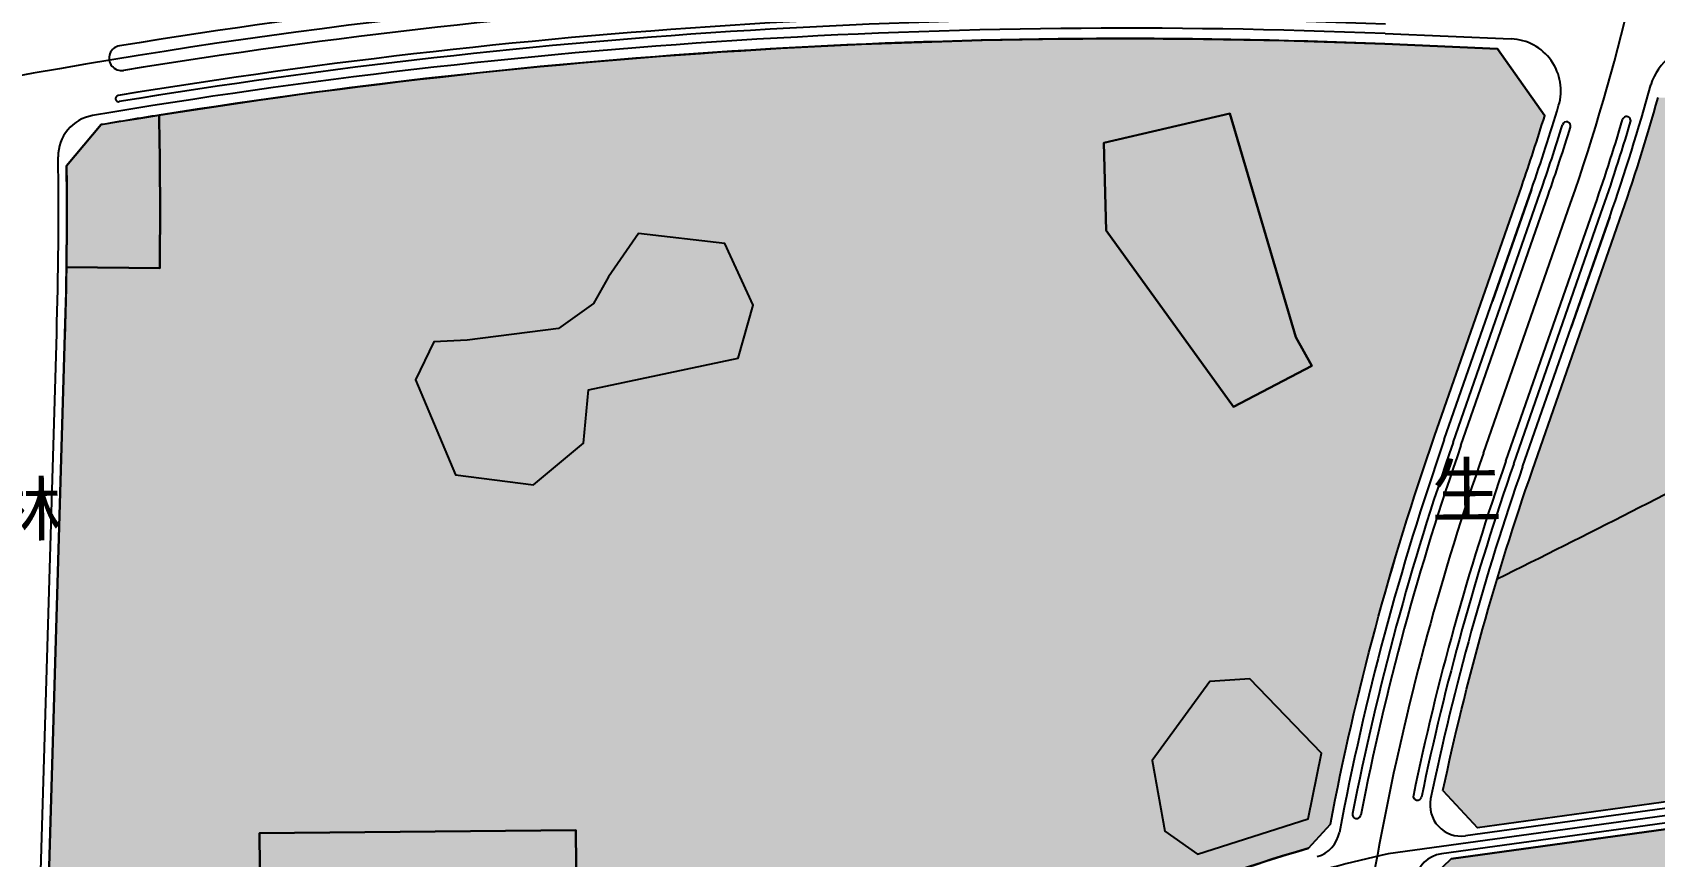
# Model space of a CAD drawing. Extents: x 2442 to 11417, y 1140 to 9206.
# Drawn here: x 5074 to 5857, y 6622 to 7019 of the extents above; entities that cross this region are included whole.
import ezdxf

# ---------------------------------------------------------------- set-up
doc = ezdxf.new("R2010")
doc.units = 0
doc.header["$LTSCALE"] = 1000
doc.header["$MEASUREMENT"] = 0
doc.linetypes.add('DASHDOT', pattern=[25.4, 12.7, -6.35, 0, -6.35])
for name, color, linetype in [('FGX', 212, 'Continuous'), ('RD-中线', 7, 'DASHDOT'), ('RD-侧石线', 5, 'Continuous'), ('RD-红线', 1, 'Continuous'), ('RD-绿线', 3, 'Continuous'), ('YD-A33', 31, 'Continuous'), ('YD-B1', 240, 'Continuous'), ('YD-B4', 12, 'Continuous'), ('YD-E1', 131, 'Continuous'), ('YD-E2', 126, 'Continuous'), ('YD-R1', 51, 'Continuous'), ('YD-U16', 144, 'Continuous'), ('路名', 7, 'Continuous')]:
    doc.layers.add(name, color=color, linetype=linetype)
doc.styles.add('黑体', font='simhei.ttf')

msp = doc.modelspace()

# ---------------------------------------------------------------- hatches: boundary and pattern name
at = {"layer": 'YD-A33'}
h = msp.add_hatch(color=256, dxfattribs=at)
edge = h.paths.add_edge_path()
edge.add_arc((5142.965453777866, 7222.656567817899), 773.4191342566454, 272.1785596034388, 279.644435146572)
edge.add_line((5272.538971993272, 6460.168626528335), (5272.081692967109, 6507.939318985204))
edge.add_line((5272.081692967111, 6507.939318985204), (5337.120964063899, 6566.589765354288))
edge.add_line((5337.120964063899, 6566.589765354288), (5336.469305008872, 6634.666809179573))
edge.add_line((5336.469305008872, 6634.666809179573), (5183.895028363451, 6633.206310847781))
edge.add_line((5183.895028363509, 6633.206310847782), (5184.522311068806, 6567.675797782982))
edge.add_line((5184.522311068742, 6567.675797783447), (5171.238945147521, 6567.548644411364))
edge.add_line((5171.238945147468, 6567.548644410898), (5172.366113397569, 6449.796452112197))
at = {"layer": 'YD-B1'}
msp.add_hatch(color=256, dxfattribs=at).paths.add_polyline_path([(6148.162840025019, 6975.903782801907), (5858.598454341805, 6988.037721625553, -0.01513239116723542), (5839.970560251859, 6928.872286043752), (5797.926848636573, 6808.208483250839, 0.01084051750590407), (5780.873678947733, 6755.624420966718, 0.005197858604350026), (5909.918226024374, 6821.266854263788, 0.001312296776519574), (5955.128068483362, 6837.74937571369, 0.1048334485198333), (5993.189869256375, 6846.37922472236), (6022.606526120515, 6862.956345402356, -0.0301458730836919), (6044.251702314392, 6889.995640973291, -0.4417440383022307), (6102.188883529871, 6878.313892513814, 0.1593351153829645), (6124.391394649352, 6852.044893741527, -0.1067785452230051), (6142.582372210292, 6842.731466838152)])
at = {"layer": 'YD-B4', "linetype": 'Continuous'}
msp.add_hatch(color=256, dxfattribs=at).paths.add_polyline_path([(5135.463793556239, 6979.511261653342, 0.002382830677718683), (5107.529401073127, 6974.928130453432), (5090.862617075196, 6954.994506206019, -0.006043980661305763), (5090.792840260005, 6906.209326317816), (5135.78963191595, 6905.667922225168, 0.00894934228556688)])
at = {"layer": 'YD-E1'}
for points in [[(5328.181711378042, 6876.641768621317), (5284.044356206794, 6871.028039655565), (5267.994584084116, 6870.226003275624), (5259.166958862515, 6851.78039315555), (5278.426916690511, 6806.06729842932), (5316.144285919167, 6801.255430613081), (5340.219136836633, 6821.305113493647), (5342.62677611574, 6846.968525339384), (5414.851328867637, 6862.206165170735), (5422.073861236506, 6887.869577015727), (5408.431342924823, 6917.54299553053), (5366.701627032184, 6922.354863347734), (5352.25656229454, 6901.503319320806), (5345.03402992597, 6888.671613398111)], [(5696.17160510437, 6671.662858429093), (5661.571523555818, 6707.521261884613), (5642.349341688467, 6706.240667200386), (5614.584010710631, 6668.247764040875), (5620.564176541568, 6634.096820163506), (5636.36917585841, 6622.997807211565), (5689.764339638619, 6640.07327915015)]]:
    msp.add_hatch(color=256, dxfattribs=at).paths.add_polyline_path(points)
at = {"layer": 'YD-E2'}
h = msp.add_hatch(color=256, dxfattribs=at)
edge = h.paths.add_edge_path()
edge.add_line((5609.182112033883, 6596.598188718871), (5609.182112033886, 6596.598188718405))
edge.add_line((5609.182112033886, 6596.598188718405), (5609.182112033883, 6596.598188718871))
edge.add_arc((5856.195344350777, 6041.266500841529), 607.7901122100765, 105.8819115096073, 113.97964447453671, ccw=False)
edge.add_line((5689.870188832792, 6625.855897890638), (5689.870188832854, 6625.855897890173))
edge.add_line((5689.870188832854, 6625.855897890173), (5700.498587417165, 6637.466957195486))
edge.add_arc((7001.934105518617, 6388.688758337103), 1325.000000001269, 160.7897821018024, 169.1780782118597, ccw=False)
edge.add_line((5750.713144445661, 6824.660209896711), (5792.756856060889, 6945.324012689622))
edge.add_arc((4872.04709226287, 7266.133194082146), 975.000000009615, 340.7897820984825, 342.8863076060004)
edge.add_line((5803.876742835153, 6979.221182599355), (5803.876742835098, 6979.221182598889))
edge.add_line((5803.876742835098, 6979.221182598889), (5781.029737272074, 7011.556006331336))
edge.add_line((5781.029737272074, 7011.556006331336), (5726.691580794295, 7013.832998596635))
edge.add_line((5726.691580794297, 7013.832998596635), (5726.691580794242, 7013.832998596168))
edge.add_arc((5602.345489494612, 4046.437162251588), 2969.999999996068, 87.60047499299323, 99.04432378175441)
edge.add_line((5135.465974688756, 6979.511235409537), (5135.465974688805, 6979.511235410469))
edge.add_arc((3072.979402264635, 6933.487995641204), 2063.000000006993, -0.772672133490687, 1.2783112822795033, ccw=False)
edge.add_line((5135.791813048461, 6905.66789598183), (5090.795021392518, 6906.209300074477))
edge.add_arc((3072.979402266601, 6933.48799564262), 2018.000000004997, 358.31125233619343, 359.22546990594174, ccw=False)
edge.add_line((5090.102918290277, 6874.017657452252), (5090.102918290271, 6874.017657452718))
edge.add_line((5090.102918290271, 6874.017657452717), (5080.90877496668, 6562.169376905482))
edge.add_line((5080.90877496668, 6562.169376905482), (5080.908774966741, 6562.169376905017))
edge.add_arc((3063.785258942247, 6621.639715095844), 2018.000000005835, 357.1092289954146, 358.3112523361811, ccw=False)
edge.add_line((5079.217340940912, 6519.867799155886), (5171.689071783891, 6520.7529733255))
edge.add_line((5171.689071783832, 6520.752973325499), (5171.24112627998, 6567.548618167559))
edge.add_line((5171.24112627998, 6567.548618167559), (5184.524492201199, 6567.675771539642))
edge.add_line((5184.524492201257, 6567.675771539642), (5183.897209495961, 6633.206284604443))
edge.add_line((5183.897209496023, 6633.206284604444), (5336.471486141443, 6634.666782936235))
edge.add_line((5336.471486141443, 6634.666782936235), (5336.471486141389, 6634.666782935768))
edge.add_line((5336.471486141389, 6634.666782935769), (5337.123145196416, 6566.589739110485))
edge.add_line((5337.123145196358, 6566.589739110483), (5272.08387409957, 6507.939292741399))
edge.add_line((5272.083874099628, 6507.9392927414), (5272.541153125789, 6460.168600284531))
edge.add_line((5272.541153125789, 6460.168600284531), (5272.541153125785, 6460.168600284997))
edge.add_arc((5142.967634911774, 7222.656541574574), 773.4191342566944, 279.644435146474, 298.9872495085154)
edge.add_line((5517.778127059904, 6546.125498524759), (5517.778127059901, 6546.125498525224))
edge.add_arc((5856.195344338204, 6041.266500841409), 607.790112203793, 122.94622789529419, 123.83474801954989, ccw=False)
edge.add_arc((5856.195344345915, 6041.266500838688), 607.7901122102691, 113.97964447402649, 122.94622789576471, ccw=False)
h.paths.add_polyline_path([(5259.169139994858, 6851.780366911744), (5278.429097822906, 6806.067272185981), (5316.146467051916, 6801.25540436928), (5316.146467051911, 6801.255404369746), (5340.221317969088, 6821.305087250308), (5340.221317969092, 6821.305087249842), (5342.628957248202, 6846.968499095113), (5342.628957248196, 6846.968499095578), (5414.853510000201, 6862.206138927863), (5414.853510000154, 6862.206138926932), (5422.076042369023, 6887.869550771924), (5422.076042369019, 6887.86955077239), (5408.43352405728, 6917.542969286726), (5366.703808165108, 6922.354837103934), (5366.703808165103, 6922.3548371044), (5352.258743427241, 6901.503293076073), (5352.258743427246, 6901.503293075607), (5345.036211058266, 6888.671587152909), (5328.183892510031, 6876.641742377973), (5284.046537338494, 6871.028013411754), (5267.996765216689, 6870.22597703182)], flags=16)
h.paths.add_polyline_path([(5642.351522820976, 6706.240640957049), (5614.586191843027, 6668.247737797535), (5620.566357674084, 6634.096793919703), (5636.371356990694, 6622.997780967759), (5689.766520771074, 6640.07325290681), (5696.173786236937, 6671.662832185755), (5696.173786236885, 6671.662832185289), (5661.573704688111, 6707.521235639874), (5661.573704688164, 6707.521235640341)], flags=16)
h.paths.add_polyline_path([(5591.181277589752, 6966.13974313683), (5652.038941331211, 6980.361648211385), (5683.886920114641, 6872.422342282742), (5691.563472583082, 6858.634536738607), (5653.786921192626, 6838.81851351836), (5592.373257670683, 6923.830114069322)], flags=16)
at = {"layer": 'YD-R1'}
for points in [[(6305.076983425599, 6830.005976234906), (6189.044584073279, 6832.189296267217), (6150.966411142617, 6833.8855958556, 0.171147166282647), (6124.39139464935, 6852.044893741528, -0.1593351153829781), (6102.188883529869, 6878.313892513818, 0.4417440383022327), (6044.251702314388, 6889.995640973288, 0.03014587308368633), (6022.606526120515, 6862.956345402357), (5993.189869256375, 6846.37922472236, -0.1048334485198363), (5955.12806848336, 6837.749375713689, -0.001312296776519716), (5909.918226024369, 6821.266854263784, -0.005197858604349792), (5780.873678947733, 6755.624420966718, 0.0206454457286033), (5754.770309288167, 6653.665964408584), (5771.49337483459, 6635.689408919047), (5953.240164907384, 6660.770582689666, 0.05300766022790489), (6054.517254008202, 6685.882489803095), (6223.287181867123, 6747.290802412253, -0.4381578916265546), (6297.090450869116, 6709.152916120497, -0.003325016394276971)], [(6013.335048857894, 6520.377906203361, -0.1061379445601656), (5968.745842587956, 6557.430327353021), (5910.692261133852, 6631.316800107714), (5891.391066966124, 6639.112164104678), (5758.753624515655, 6620.808111849196), (5746.02887042624, 6608.535365308328, 0.03003812603142028), (5728.734311001097, 6456.45925952454), (5719.931351896008, 6291.078885067383), (5733.993813009094, 6278.146429867541), (5916.212932939798, 6303.239856620947, 0.04387865328711919), (5966.336683318283, 6314.688239153075), (5990.314420385919, 6322.428537118954), (5998.625316090012, 6333.578234675335), (5998.894921096591, 6345.550949573524, -0.1577908282279951), (6031.302660599347, 6442.437323876705, 0.4600533319844688)]]:
    msp.add_hatch(color=256, dxfattribs=at).paths.add_polyline_path(points)
at = {"layer": 'YD-U16'}
msp.add_hatch(color=256, dxfattribs=at).paths.add_polyline_path([(5652.036760198866, 6980.361674455657), (5591.179096457188, 6966.139769379702), (5592.371076538107, 6923.830140313125), (5653.784740060157, 6838.818539763563), (5691.561291450735, 6858.634562982878), (5683.884738982008, 6872.422368526545)])

# ---------------------------------------------------------------- linework, layer by layer
at = {"layer": 'FGX'}
for points in [[(5609.182112033883, 6596.598188718871, -0.03534773640950168), (5689.870188832792, 6625.855897890638), (5689.870188832792, 6625.855897890638), (5689.870188832854, 6625.855897890173), (5689.870188832854, 6625.855897890173), (5700.498587417167, 6637.466957195486), (5700.498587417109, 6637.466957195486, -0.03661719896660228), (5750.713144445661, 6824.660209896711), (5750.713144445661, 6824.660209896711), (5792.756856060891, 6945.324012689623), (5792.756856060891, 6945.324012689623, 0.009148073419106097), (5803.876742835153, 6979.221182599355), (5803.876742835153, 6979.221182599355), (5803.876742835098, 6979.221182598889), (5803.876742835098, 6979.221182598889), (5781.029737272074, 7011.556006331336), (5781.029737272074, 7011.556006331336), (5726.691580794297, 7013.832998596635), (5726.691580794297, 7013.832998596635), (5726.691580794242, 7013.832998596168), (5726.691580794242, 7013.832998596168, 0.04997475146189412), (5135.465974688756, 6979.511235409537), (5135.465974688756, 6979.511235409537), (5135.465974688803, 6979.511235410469), (5135.465974688803, 6979.511235410469, -0.00894934228554466), (5135.791813048461, 6905.66789598183), (5135.791813048461, 6905.66789598183), (5090.795021392518, 6906.209300074476), (5090.79502139246, 6906.209300074476, -0.003989047826298242), (5090.102918290277, 6874.017657452252), (5090.102918290277, 6874.017657452252), (5090.102918290271, 6874.017657452717), (5090.102918290271, 6874.017657452717), (5080.90877496668, 6562.169376905482)], [(6343.833134363433, 6829.276722326599), (6189.044584073303, 6832.189296267215), (6150.966411142617, 6833.8855958556, 0.1711471662826469), (6124.39139464935, 6852.044893741528, -0.1593351153829781), (6102.188883529869, 6878.313892513818, 0.4417440383022327), (6044.251702314388, 6889.995640973288, 0.03014587308368745), (6022.606526120515, 6862.956345402356), (5993.189869256375, 6846.37922472236, -0.1048334485198363), (5955.12806848336, 6837.749375713689, -0.001312296776519715), (5909.918226024369, 6821.266854263784, -0.005197858604349792), (5780.873678947733, 6755.624420966718)], [(5172.366113397566, 6449.796452112662, 0.03258755553672907), (5272.538971993152, 6460.1686265288), (5272.538971993272, 6460.168626528335), (5272.081692967111, 6507.939318985204), (5272.081692967111, 6507.939318985204), (5337.120964063899, 6566.589765354288), (5337.120964063899, 6566.589765354288), (5336.469305008872, 6634.666809179573), (5336.469305008872, 6634.666809179573), (5183.895028363451, 6633.206310847781), (5183.895028363509, 6633.206310847782), (5184.522311068806, 6567.675797782982), (5184.522311068742, 6567.675797783447), (5171.238945147521, 6567.548644411364), (5171.238945147468, 6567.548644410898), (5172.366113397569, 6449.796452112197)]]:
    msp.add_lwpolyline(points, format="xyb", dxfattribs=at)
for points in [[(5135.463793556239, 6979.511261653342, 0.002382830677718683), (5107.529401073127, 6974.928130453432), (5090.862617075196, 6954.994506206019, -0.006043980661305763), (5090.792840260005, 6906.209326317816), (5135.78963191595, 6905.667922225168, 0.00894934228556688), (5135.463793556239, 6979.511261653342, 0.002382830677718683)], [(6013.335048857894, 6520.377906203361, -0.1061379445601656), (5968.745842587956, 6557.430327353021), (5910.692261133852, 6631.316800107714), (5891.391066966124, 6639.112164104678), (5758.753624515655, 6620.808111849196), (5746.02887042624, 6608.535365308328, 0.03003812603142028), (5728.734311001097, 6456.45925952454), (5719.931351896008, 6291.078885067383), (5733.993813009094, 6278.146429867541), (5916.212932939798, 6303.239856620947, 0.04387865328711919), (5966.336683318283, 6314.688239153075), (5990.314420385919, 6322.428537118954), (5998.625316090012, 6333.578234675335), (5998.894921096591, 6345.550949573524, -0.1577908282279951), (6031.302660599347, 6442.437323876705, 0.4600533319844688), (6013.335048857894, 6520.377906203361, -0.1061379445601656)]]:
    msp.add_lwpolyline(points, format="xyb", close=True, dxfattribs=at)
for points in [[(5652.036760198866, 6980.361674455657), (5591.179096457188, 6966.139769379702), (5592.371076538107, 6923.830140313125), (5653.784740060157, 6838.818539763563), (5691.561291450735, 6858.634562982878), (5683.884738982008, 6872.422368526545), (5652.036760198866, 6980.361674455657)], [(5328.181711378042, 6876.641768621317), (5284.044356206794, 6871.028039655565), (5267.994584084116, 6870.226003275624), (5259.166958862515, 6851.78039315555), (5278.426916690511, 6806.06729842932), (5316.144285919167, 6801.255430613081), (5340.219136836633, 6821.305113493647), (5342.62677611574, 6846.968525339384), (5414.851328867637, 6862.206165170735), (5422.073861236506, 6887.869577015727), (5408.431342924823, 6917.54299553053), (5366.701627032184, 6922.354863347734), (5352.25656229454, 6901.503319320806), (5345.03402992597, 6888.671613398111), (5328.181711378042, 6876.641768621317)], [(5696.17160510437, 6671.662858429093), (5661.571523555818, 6707.521261884613), (5642.349341688467, 6706.240667200386), (5614.584010710631, 6668.247764040875), (5620.564176541568, 6634.096820163506), (5636.36917585841, 6622.997807211565), (5689.764339638619, 6640.07327915015), (5696.17160510437, 6671.662858429093)]]:
    msp.add_lwpolyline(points, close=True, dxfattribs=at)
for points in [[(5591.181277589752, 6966.13974313683), (5652.038941331211, 6980.361648211385), (5652.038941331211, 6980.361648211385), (5683.886920114641, 6872.422342282742), (5683.886920114641, 6872.422342282742), (5691.563472583082, 6858.634536738607), (5691.563472583082, 6858.634536738607), (5653.786921192626, 6838.81851351836), (5653.786921192626, 6838.81851351836), (5592.373257670683, 6923.830114069322), (5592.373257670683, 6923.830114069322), (5591.181277589752, 6966.13974313683)], [(5259.169139994858, 6851.780366911744), (5278.429097822847, 6806.06727218598), (5278.429097822906, 6806.067272185981), (5316.146467051916, 6801.25540436928), (5316.146467051916, 6801.25540436928), (5316.146467051911, 6801.255404369746), (5316.146467051911, 6801.255404369746), (5340.221317969088, 6821.305087250308), (5340.221317969088, 6821.305087250308), (5340.221317969092, 6821.305087249842), (5340.221317969092, 6821.305087249842), (5342.628957248202, 6846.968499095113), (5342.628957248202, 6846.968499095113), (5342.628957248196, 6846.968499095578), (5342.628957248196, 6846.968499095578), (5414.853510000201, 6862.206138927863), (5414.853510000201, 6862.206138927863), (5414.853510000154, 6862.206138926932), (5414.853510000154, 6862.206138926932), (5422.076042369023, 6887.869550771924), (5422.076042369023, 6887.869550771924), (5422.076042369019, 6887.86955077239), (5422.076042369019, 6887.86955077239), (5408.433524057222, 6917.542969286725), (5408.43352405728, 6917.542969286726), (5366.703808165108, 6922.354837103934), (5366.703808165108, 6922.354837103934), (5366.703808165103, 6922.3548371044), (5366.703808165103, 6922.3548371044), (5352.258743427241, 6901.503293076073), (5352.258743427241, 6901.503293076073), (5352.258743427246, 6901.503293075607), (5352.258743427246, 6901.503293075607), (5345.036211058266, 6888.671587152909), (5345.036211058266, 6888.671587152909), (5328.183892510031, 6876.641742377973), (5328.183892510031, 6876.641742377973), (5284.046537338552, 6871.028013411754), (5284.046537338494, 6871.028013411754), (5267.996765216631, 6870.22597703182), (5267.996765216689, 6870.22597703182), (5259.169139994916, 6851.780366911744)], [(5642.351522820976, 6706.240640957049), (5614.586191842969, 6668.247737797535), (5614.586191843027, 6668.247737797535), (5620.566357674084, 6634.096793919703), (5620.566357674084, 6634.096793919703), (5636.371356990752, 6622.997780967759), (5636.371356990694, 6622.997780967759), (5689.766520771016, 6640.07325290681), (5689.766520771074, 6640.07325290681), (5696.173786236937, 6671.662832185755), (5696.173786236937, 6671.662832185755), (5696.173786236885, 6671.662832185289), (5696.173786236885, 6671.662832185289), (5661.573704688111, 6707.521235639874), (5661.573704688111, 6707.521235639874), (5661.573704688164, 6707.521235640341), (5661.573704688164, 6707.521235640341), (5642.351522821034, 6706.240640957049)], [(5184.524492201257, 6567.675771539642), (5183.897209495964, 6633.206284604444), (5183.897209496023, 6633.206284604444), (5336.471486141443, 6634.666782936235), (5336.471486141443, 6634.666782936235), (5336.471486141389, 6634.666782935769), (5336.471486141389, 6634.666782935769), (5337.123145196416, 6566.589739110484)]]:
    msp.add_lwpolyline(points, dxfattribs=at)
at = {"layer": 'RD-中线'}
for points in [[(6326.582906065016, 3995.944836002266), (6204.035874575649, 4389.638560531256, 0.07296316053462586), (6078.432744405389, 4651.367616456772), (5841.989753516598, 5002.141048439883, -0.08868103262010428), (5742.384371716656, 5227.4777535685), (5681.36513489925, 5477.575483973267, -0.07325176352958991), (5662.406527599, 5680.702920616181), (5703.769651915172, 6457.78809236682, -0.07064295673510118), (5774.318905974893, 6816.434359695212), (5816.362617590064, 6937.098162488122, 0.1042723462274588), (5868.822118036911, 7346.35291747333)], [(6377.874938791787, 7016.57200000093), (5727.945420785974, 7043.806720157228, 0.1379512792576534), (4147.077328709773, 6669.832112719373, -0.07350594465823158), (3873.351040768013, 6566.889318039734), (3718.385881960674, 6533.378428768345, 0.009777899448337195), (3680.330496687417, 6524.366643634324), (3461.289701370159, 6467.951019454476, -0.03741794478797261), (3306.813653356623, 6440.275283607903), (3188.536323114937, 6428.111972580827, 0.05498476638893671), (2974.184855312193, 6381.900867575398), (2959.693708951652, 6377.063331541385)], [(5675.969146571826, 5935.502582589004), (6019.28260482953, 6083.522091316938), (6100.530310899252, 6085.716551070045, 0.1063489950158821), (6161.834029498666, 6100.647430144282), (6315.320814864295, 6174.94262665266, 0.3457630360920546), (6332.665038031108, 6210.466198715577), (6314.767681543624, 6293.784912347225, -0.04529249937154615), (6292.932208953578, 6473.260616145959), (6290.722898225858, 6545.569187732445, -0.02416944106665944), (6292.441222633208, 6642.175228860969), (6292.605812842958, 6694.037577782869, 0.5215443896581442), (6225.509708203175, 6741.182580356127), (6056.739780344775, 6679.77426774744, -0.05300766022790489), (5954.128747820643, 6654.331606031546), (5728.290260702837, 6623.165749747094)], [(5728.290260702837, 6623.165749747094, 0.09402836299497841), (5524.039472494944, 6535.877266500764, -0.1452366542970152), (5087.766639998224, 6439.17950535134, -0.1242808111061761)]]:
    msp.add_lwpolyline(points, format="xyb", dxfattribs=at)
at = {"layer": 'RD-侧石线'}
msp.add_line((5726.898736515866, 7018.828640726028), (5787.691070981629, 7016.281191855132), dxfattribs=at)
at = {"layer": 'RD-侧石线', "linetype": 'ByBlock'}
for p, q in [((5755.432551845441, 6823.015060851081), (5797.476263460732, 6943.678863643527)), ((5797.476263461125, 6943.678863644928), (5778.718295911249, 6889.844232726607)), ((5793.205260104223, 6809.853658539807), (5835.248971719517, 6930.517461332253)), ((5835.248971719117, 6930.517461331318), (5816.491004170028, 6876.682830415798)), ((5076.908331166214, 6562.287282907339), (5086.102474489806, 6874.135563454574)), ((5953.650280098116, 6657.798747309354), (5765.57486959036, 6631.844219853233)), ((5897.75199371469, 6643.018407622242), (5754.096174235665, 6623.193812261003))]:
    msp.add_line(p, q, dxfattribs=at)
at = {"layer": 'RD-侧石线'}
for centre, radius, start, end in [((5602.343308361698, 4046.437188494457), 2974.999999996955, 87.60047499454836, 99.65372767987648), ((5786.645040558356, 6991.303085025586), 25, 343.2748908128533, 87.60197481370345), ((5879.192717462858, 6987.42495668723), 25, 87.60047499120968, 164.5316577111491), ((5106.80970635132, 6959.592084695898), 20, 99.65372767987648, 180.7353459661306)]:
    msp.add_arc(centre, radius, start, end, dxfattribs=at)
at = {"layer": 'RD-侧石线', "linetype": 'ByBlock'}
for centre, radius, start, end in [((4872.044911142835, 7266.133220323276), 1019.999999997246, 340.7897820963347, 344.5316236528542), ((4872.044911137236, 7266.133220324619), 980.0000000027513, 340.7897820963347, 343.2748908128533), ((3072.977221137769, 6933.488021884597), 2014.000000001337, 358.3112523434015, 0.7353459661305928), ((7001.93192438482, 6388.688784580894), 1319.999999999996, 160.7897820963347, 169.3106361285724), ((7001.93192438482, 6388.688784580894), 1279.999999999999, 160.7897820963347, 168.2311336428604), ((5763.524293633256, 6646.703396756159), 15, 168.2311336428604, 277.8572270412135), ((5690.097851142855, 6636.310197793656), 15, 285.5960815970879, 349.3106361285725), ((5756.146750192773, 6608.33463535761), 15, 97.85722704121356, 170.0008781648262)]:
    msp.add_arc(centre, radius, start, end, dxfattribs=at)
at = {"layer": 'RD-红线'}
for points in [[(5090.862617075196, 6954.994506206019), (5107.529401073127, 6974.928130453432, -0.05236381769480864), (5726.689399661725, 7013.833024839972), (5781.027556139559, 7011.556032575139), (5803.874561702876, 6979.221208842229)], [(5754.770309288167, 6653.665964408584, -0.03149301160090143), (5797.926848636573, 6808.208483250839), (5839.970560251859, 6928.872286043752, 0.01513239116723915), (5858.598454341809, 6988.037721625567)], [(5700.496406284597, 6637.466983438823, -0.03661719896660248), (5750.710963313151, 6824.660236140049), (5792.754674928379, 6945.32403893296, 0.009148073419105483), (5803.874561702585, 6979.221208842227)], [(5689.868007700343, 6625.855924133511, 0.0784946459806706), (5517.775945927335, 6546.125524768097, -0.1446804595306403), (5089.787819655681, 6451.067754742757), (5075.863171228921, 6467.180369044122, 0.01178593198008699), (5080.90659383423, 6562.169403148355), (5090.100737157762, 6874.017683696055, 0.01003327038703235), (5090.862617075196, 6954.994506206019)], [(6336.464330795807, 6676.146669035493, 0.1035849485421089), (6422.560917233815, 6084.511625063806), (6480.967575699546, 5942.793616794432), (6464.279270074741, 5904.602593481793), (6115.196652129434, 5774.820682879769), (6097.643863461879, 5784.18116872723), (6030.264816028059, 6065.570769299759), (6039.466023211247, 6077.564864830039), (6100.705808633855, 6079.218920690279, 0.106348995015882), (6164.666021706002, 6094.796804524753), (6318.15280707163, 6169.092001033131, 0.3457630360920547), (6339.020075569191, 6211.831298671247), (6321.122719081704, 6295.150012303361, -0.04529249937154627), (6299.429177063552, 6473.459124027558), (6297.219866335841, 6545.767695613112, -0.02422087838978456), (6298.940539444706, 6641.949642082466), (6299.105780110091, 6694.016949504909, 0.5215443896581444), (6223.287181867123, 6747.290802412253), (6054.517254008202, 6685.882489803095, -0.05300766022790489), (5953.240164907384, 6660.770582689666), (5771.493374834588, 6635.689408919048)], [(5758.753624515655, 6620.808111849196), (5891.391066966065, 6639.112164104677), (5910.692261133794, 6631.316800107714), (5968.745842587956, 6557.430327353021, 0.1061379445598447), (6013.335048857716, 6520.377906203825, -0.4600533319866648), (6031.302660599231, 6442.437323876704, 0.1577908282276757), (5998.894921096591, 6345.550949573524), (5998.625316090012, 6333.578234675335), (5990.314420385919, 6322.428537118954), (5966.336683318283, 6314.688239153075, -0.04387865328711921), (5916.212932939798, 6303.239856620947), (5733.993813009094, 6278.146429867541), (5719.931351896008, 6291.078885067383), (5728.734311001097, 6456.45925952454, -0.03003812603142028), (5746.02887042624, 6608.535365308328, -0.03003812603142028)]]:
    msp.add_lwpolyline(points, format="xyb", dxfattribs=at)
for points in [[(5754.770309288167, 6653.665964408584), (5771.493374834588, 6635.689408919048)], [(5689.868007700343, 6625.855924133511), (5700.496406284597, 6637.466983438823)]]:
    msp.add_lwpolyline(points, dxfattribs=at)
at = {"layer": 'RD-绿线'}
for p, q in [((5759.68198152251, 6821.534403094368), (5801.725693137341, 6942.198205887396)), ((5763.459252348379, 6820.218262863297), (5805.502963963212, 6940.882065656326)), ((5785.178559597236, 6812.650456534295), (5827.222271212069, 6933.314259327323)), ((5788.955830423107, 6811.334316303224), (5830.999542037938, 6931.998119096253))]:
    msp.add_line(p, q, dxfattribs=at)
for centre, radius, start, end in [((5602.343308370329, 4046.437188494327), 3006.000000000198, 87.60047499465249, 99.30282663118976), ((5602.343308368807, 4046.437188495243), 2993.999999999485, 87.60047499465249, 99.30282663118976), ((5602.343308370244, 4046.43718849712), 2982.499999997904, 87.60047499465249, 99.38981856500837), ((5602.343308369604, 4046.437188497114), 2979.499999997499, 87.60047499465249, 99.38981856500837), ((5117.385788466116, 7006.980416331057), 5.999999999952483, 99.30282663118976, 279.3028266311898), ((5115.99123198017, 6987.495273230983), 1.500000000207798, 99.38981856500837, 279.3898185650084), ((4872.044911133191, 7266.133220325665), 984.5000000035407, 340.7897820953118, 342.7929432473103), ((4872.04491113453, 7266.133220325678), 988.5000000022569, 340.7897820953118, 342.7929440889386), ((5814.391079387209, 6974.301163854899), 2.000000000062579, 342.7929432482989, 162.7929432482989), ((4872.044911137968, 7266.133220325245), 1011.499999998945, 340.7897820953118, 343.4146533678677), ((4872.044911138908, 7266.133220324323), 1015.49999999773, 340.7897820953118, 343.4146548478671), ((5843.378859605007, 6976.836468609418), 2.000000000062579, 343.4146533688262, 163.4146533688263), ((7001.93192438202, 6388.68878458744), 1315.499999998153, 160.7897820964823, 168.8714091392772), ((7001.93192438202, 6388.68878458744), 1311.49999999817, 160.7897820964823, 168.8714091392772), ((7001.931924381966, 6388.688784586974), 1288.499999998187, 160.7897820964823, 168.2359782779036), ((7001.93192438202, 6388.68878458744), 1284.499999998111, 160.7897820964823, 168.2359782779036), ((5742.454076143911, 6650.982131420311), 1.999999999965041, 168.2359782779036, 348.2359782779035), ((5713.130357777725, 6642.209537018907), 1.999999999965041, 168.8714091392772, 348.8714091385924)]:
    msp.add_arc(centre, radius, start, end, dxfattribs=at)
at = {"layer": 'YD-E1'}
for points in [[(5259.166958862346, 6851.780393155082), (5278.426916690394, 6806.067298429319), (5316.144285919399, 6801.255430613083), (5340.219136836575, 6821.305113493647), (5342.626776115685, 6846.968525338917), (5414.851328867637, 6862.206165170735), (5422.073861236502, 6887.869577016193), (5408.43134292477, 6917.542995530064), (5366.701627032591, 6922.354863347739), (5352.25656229473, 6901.503319319411), (5345.034029925751, 6888.671613396712), (5328.181711377518, 6876.641768621312), (5284.044356206037, 6871.028039655558), (5267.994584084174, 6870.226003275624)], [(5642.349341688519, 6706.240667200852), (5614.584010710514, 6668.247764040874), (5620.564176541571, 6634.09682016304), (5636.369175858294, 6622.997807211564), (5689.764339638561, 6640.073279150149), (5696.17160510437, 6671.662858429093), (5661.571523555649, 6707.521261884145)]]:
    msp.add_lwpolyline(points, close=True, dxfattribs=at)

# ---------------------------------------------------------------- texts
at = {"layer": '路名', "style": '黑体'}
for s, p in [('生', (5749.273764887454, 6785.957618118051)), ('林', (5054.627069505963, 6776.754715075762))]:
    msp.add_text(s, height=25, rotation=0.5484399892900174, dxfattribs=at).set_placement(p)

doc.saveas('drawing.dxf')
